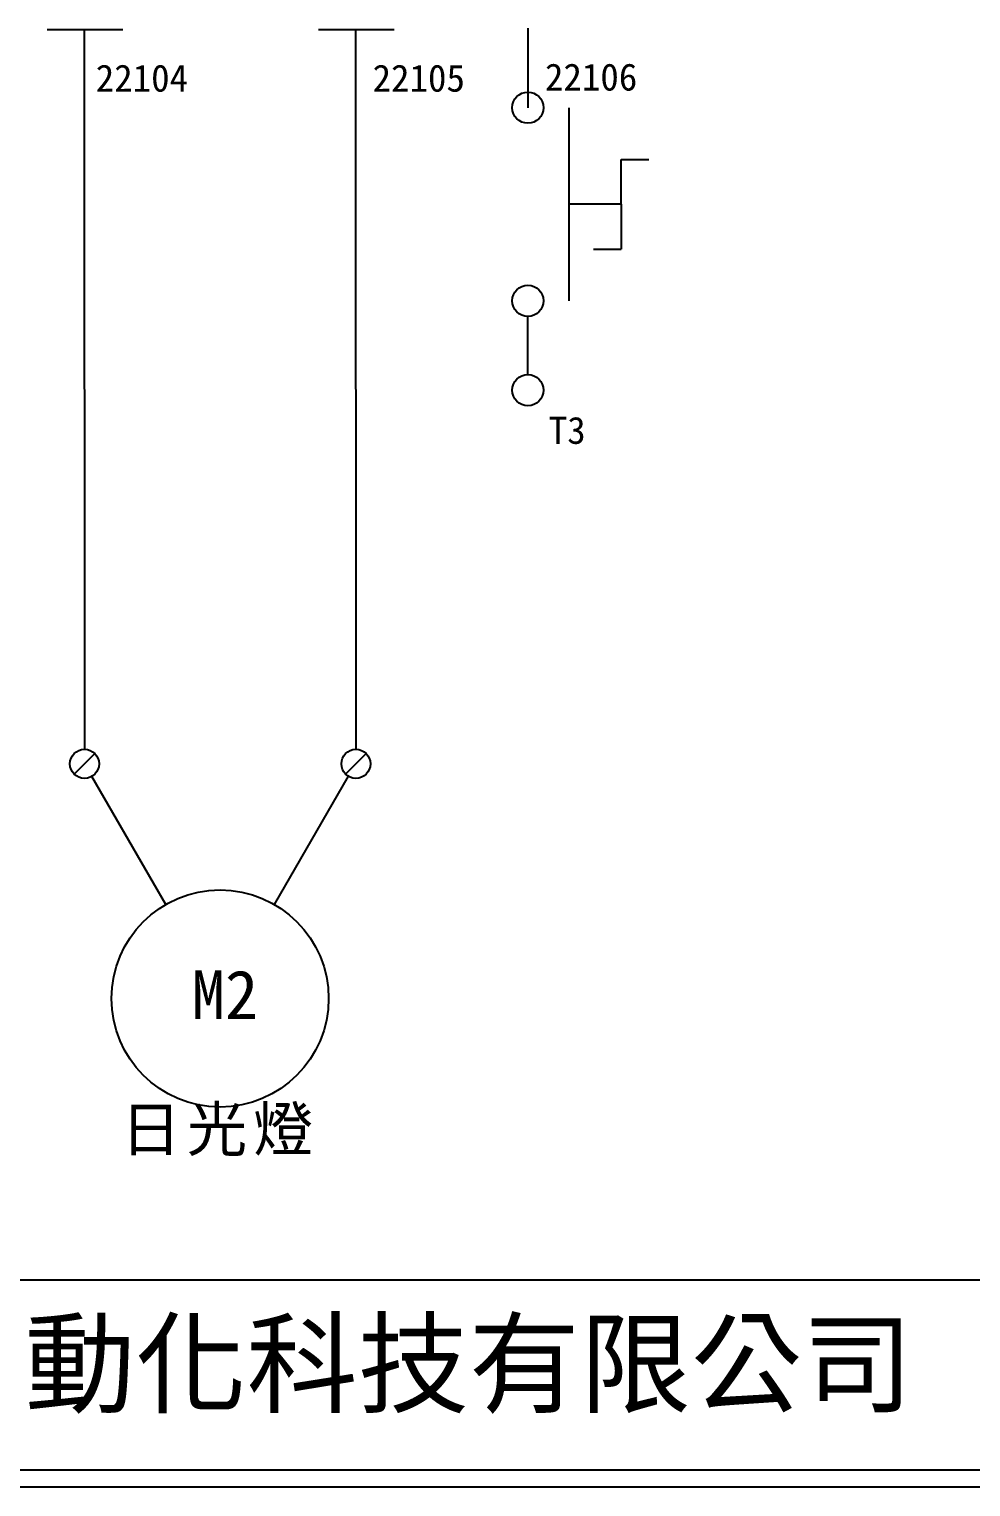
# Model space of a CAD drawing. Extents: x 10 to 297, y 3 to 207.
# Drawn here: x 73.5 to 142.9, y 3 to 110.4 of the extents above; entities that cross this region are included whole.
import ezdxf

# ---------------------------------------------------------------- set-up
doc = ezdxf.new("R2010")
doc.units = 0
doc.layers.get('0').update_dxf_attribs({"linetype": 'CONTINUOUS'})
doc.layers.add('圖框層', color=7, linetype='CONTINUOUS')
doc.layers.add('標尺寸層', color=3, linetype='CONTINUOUS')
doc.styles.add('STSL', font='kaiu.ttf')
doc.styles.add('標楷體', font='kaiu.ttf')

msp = doc.modelspace()

# ---------------------------------------------------------------- linework, layer by layer
at = {"color": 0}
for p, q in [((77.55, 110.42), (77.57, 57.36)), ((97.55, 110.42), (97.57, 57.36)), ((110.24, 110.51), (110.24, 104.65)), ((117.11, 97.53), (117.11, 100.84)), ((117.11, 97.53), (117.11, 94.22)), ((78.33, 57.05), (76.81, 55.53)), ((98.33, 57.05), (96.81, 55.53)), ((83.56, 45.92), (78.1, 55.36)), ((91.56, 45.92), (97.02, 55.37))]:
    msp.add_line(p, q, dxfattribs=at)
for centre, radius in [((77.57, 56.29), 1.07), ((97.57, 56.29), 1.07), ((87.56, 38.99), 8)]:
    msp.add_circle(centre, radius, dxfattribs=at)
at = {"layer": '圖框層', "color": 0}
for p, q in [((11.25, 18.25), (295.75, 18.25)), ((11.25, 4.25), (295.75, 4.25)), ((10, 3), (297, 3))]:
    msp.add_line(p, q, dxfattribs=at)
at = {"layer": '標尺寸層', "color": 0}
for p, q in [((74.82, 110.42), (80.39, 110.42)), ((94.82, 110.42), (100.39, 110.42)), ((113.25, 104.65), (113.25, 90.42)), ((117.11, 100.84), (119.15, 100.84)), ((117.11, 97.53), (113.25, 97.53)), ((115.08, 94.22), (117.11, 94.22))]:
    msp.add_line(p, q, dxfattribs=at)
at = {"layer": '標尺寸層', "color": 7}
msp.add_line((110.24, 84.94), (110.24, 89.27), dxfattribs=at)
at = {"layer": '標尺寸層', "color": 0}
for centre in [(110.24, 104.65), (110.24, 90.42), (110.24, 83.83)]:
    msp.add_circle(centre, 1.15, dxfattribs=at)

# ---------------------------------------------------------------- texts
at = {"color": 0, "insert": (87.56, 30.99), "char_height": 3.25, "width": 24.1454, "attachment_point": 2, "style": '標楷體'}
msp.add_mtext('{\\T1.1;日光燈}', dxfattribs=at)
at = {"layer": '圖框層', "color": 0, "style": 'STSL'}
for s, height, p in [('22104', 2, (78.4, 105.83)), ('22105', 2, (98.8, 105.83)), ('22106', 2, (111.5, 105.91)), ('T3', 2, (111.78, 79.87)), ('M2', 3.6, (85.47, 37.47)), ('泓陞自動化科技有限公司', 6, (48.6, 9.08))]:
    msp.add_text(s, height=height, dxfattribs=at).set_placement(p)

doc.saveas('drawing.dxf')
